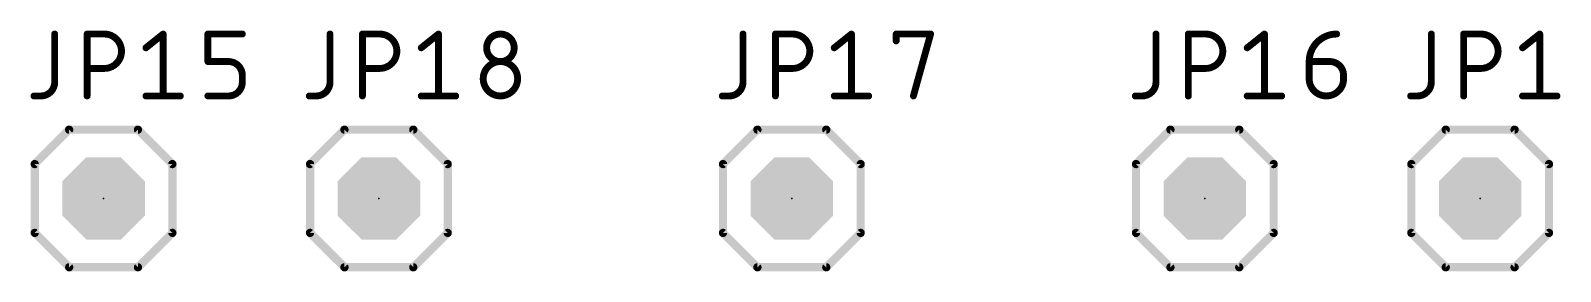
# Model space of a CAD drawing. Extents: x 0 to 254, y -39 to 254.
# Drawn here: x 97.71 to 125.94, y -39.45 to -35 of the extents above; entities that cross this region are included whole.
import ezdxf

# ---------------------------------------------------------------- set-up
doc = ezdxf.new("R2010")
doc.units = 0
for name, color, linetype in [('17', 110, 'CONTINUOUS'), ('21', 253, 'CONTINUOUS'), ('23', 53, 'CONTINUOUS'), ('25', 253, 'CONTINUOUS'), ('51', 253, 'CONTINUOUS')]:
    doc.layers.add(name, color=color, linetype=linetype)

# ---------------------------------------------------------------- blocks, each defined once
blk = doc.blocks.new('RECT')
blk.add_solid([(-0.5, -0.5), (0.5, -0.5), (-0.5, 0.5), (0.5, 0.5)])
blk = doc.blocks.new('OCTAGONP')
at = {"const_width": 0.5}
blk.add_lwpolyline([(-0.25, -0.1036), (-0.25, 0.1036), (-0.1036, 0.25), (0.1036, 0.25), (0.25, 0.1036), (0.25, -0.1036), (0.1036, -0.25), (-0.1036, -0.25), (-0.25, -0.1036), (-0.25, 0.1036)], dxfattribs=at)

msp = doc.modelspace()

# ---------------------------------------------------------------- linework, layer by layer
at = {"layer": '21', "const_width": 0.1524}
for points in [[(98.425, -36.83), (97.79, -37.465)], [(98.425, -36.83), (99.695, -36.83)], [(99.695, -36.83), (100.33, -37.465)], [(103.505, -36.83), (102.87, -37.465)], [(103.505, -36.83), (104.775, -36.83)], [(104.775, -36.83), (105.41, -37.465)], [(111.125, -36.83), (110.49, -37.465)], [(111.125, -36.83), (112.395, -36.83)], [(112.395, -36.83), (113.03, -37.465)], [(118.745, -36.83), (118.11, -37.465)], [(118.745, -36.83), (120.015, -36.83)], [(120.015, -36.83), (120.65, -37.465)], [(123.825, -36.83), (123.19, -37.465)], [(123.825, -36.83), (125.095, -36.83)], [(125.095, -36.83), (125.73, -37.465)], [(97.79, -37.465), (97.79, -38.735)], [(100.33, -37.465), (100.33, -38.735)], [(102.87, -37.465), (102.87, -38.735)], [(105.41, -37.465), (105.41, -38.735)], [(110.49, -37.465), (110.49, -38.735)], [(113.03, -37.465), (113.03, -38.735)], [(118.11, -37.465), (118.11, -38.735)], [(120.65, -37.465), (120.65, -38.735)], [(123.19, -37.465), (123.19, -38.735)], [(125.73, -37.465), (125.73, -38.735)], [(97.79, -38.735), (98.425, -39.37)], [(100.33, -38.735), (99.695, -39.37)], [(102.87, -38.735), (103.505, -39.37)], [(105.41, -38.735), (104.775, -39.37)], [(110.49, -38.735), (111.125, -39.37)], [(113.03, -38.735), (112.395, -39.37)], [(118.11, -38.735), (118.745, -39.37)], [(120.65, -38.735), (120.015, -39.37)], [(123.19, -38.735), (123.825, -39.37)], [(125.73, -38.735), (125.095, -39.37)], [(99.695, -39.37), (98.425, -39.37)], [(104.775, -39.37), (103.505, -39.37)], [(112.395, -39.37), (111.125, -39.37)], [(120.015, -39.37), (118.745, -39.37)], [(125.095, -39.37), (123.825, -39.37)]]:
    msp.add_lwpolyline(points, dxfattribs=at)
at = {"layer": '21', "const_width": 0.0762}
for points in [[(98.425, -36.7919, 1), (98.425, -36.8681)], [(98.4519, -36.8569, 1), (98.3981, -36.8031)], [(99.7219, -36.8031, 1), (99.6681, -36.8569)], [(99.695, -36.8681, 1), (99.695, -36.7919)], [(103.505, -36.7919, 1), (103.505, -36.8681)], [(103.5319, -36.8569, 1), (103.4781, -36.8031)], [(104.8019, -36.8031, 1), (104.7481, -36.8569)], [(104.775, -36.8681, 1), (104.775, -36.7919)], [(111.125, -36.7919, 1), (111.125, -36.8681)], [(111.1519, -36.8569, 1), (111.0981, -36.8031)], [(112.4219, -36.8031, 1), (112.3681, -36.8569)], [(112.395, -36.8681, 1), (112.395, -36.7919)], [(118.745, -36.7919, 1), (118.745, -36.8681)], [(118.7719, -36.8569, 1), (118.7181, -36.8031)], [(120.0419, -36.8031, 1), (119.9881, -36.8569)], [(120.015, -36.8681, 1), (120.015, -36.7919)], [(123.825, -36.7919, 1), (123.825, -36.8681)], [(123.8519, -36.8569, 1), (123.7981, -36.8031)], [(125.1219, -36.8031, 1), (125.0681, -36.8569)], [(125.095, -36.8681, 1), (125.095, -36.7919)], [(97.8281, -37.465, 1), (97.7519, -37.465)], [(97.7631, -37.4381, 1), (97.8169, -37.4919)], [(100.3681, -37.465, 1), (100.2919, -37.465)], [(100.3031, -37.4919, 1), (100.3569, -37.4381)], [(102.9081, -37.465, 1), (102.8319, -37.465)], [(102.8431, -37.4381, 1), (102.8969, -37.4919)], [(105.4481, -37.465, 1), (105.3719, -37.465)], [(105.3831, -37.4919, 1), (105.4369, -37.4381)], [(110.5281, -37.465, 1), (110.4519, -37.465)], [(110.4631, -37.4381, 1), (110.5169, -37.4919)], [(113.0681, -37.465, 1), (112.9919, -37.465)], [(113.0031, -37.4919, 1), (113.0569, -37.4381)], [(118.1481, -37.465, 1), (118.0719, -37.465)], [(118.0831, -37.4381, 1), (118.1369, -37.4919)], [(120.6881, -37.465, 1), (120.6119, -37.465)], [(120.6231, -37.4919, 1), (120.6769, -37.4381)], [(123.2281, -37.465, 1), (123.1519, -37.465)], [(123.1631, -37.4381, 1), (123.2169, -37.4919)], [(125.7681, -37.465, 1), (125.6919, -37.465)], [(125.7031, -37.4919, 1), (125.7569, -37.4381)], [(97.8169, -38.7081, 1), (97.7631, -38.7619)], [(100.3569, -38.7619, 1), (100.3031, -38.7081)], [(102.8969, -38.7081, 1), (102.8431, -38.7619)], [(105.4369, -38.7619, 1), (105.3831, -38.7081)], [(110.5169, -38.7081, 1), (110.4631, -38.7619)], [(113.0569, -38.7619, 1), (113.0031, -38.7081)], [(118.1369, -38.7081, 1), (118.0831, -38.7619)], [(120.6769, -38.7619, 1), (120.6231, -38.7081)], [(123.2169, -38.7081, 1), (123.1631, -38.7619)], [(125.7569, -38.7619, 1), (125.7031, -38.7081)], [(97.7519, -38.735, 1), (97.8281, -38.735)], [(100.2919, -38.735, 1), (100.3681, -38.735)], [(102.8319, -38.735, 1), (102.9081, -38.735)], [(105.3719, -38.735, 1), (105.4481, -38.735)], [(110.4519, -38.735, 1), (110.5281, -38.735)], [(112.9919, -38.735, 1), (113.0681, -38.735)], [(118.0719, -38.735, 1), (118.1481, -38.735)], [(120.6119, -38.735, 1), (120.6881, -38.735)], [(123.1519, -38.735, 1), (123.2281, -38.735)], [(125.6919, -38.735, 1), (125.7681, -38.735)], [(98.425, -39.3319, 1), (98.425, -39.4081)], [(98.3981, -39.3969, 1), (98.4519, -39.3431)], [(99.6681, -39.3431, 1), (99.7219, -39.3969)], [(99.695, -39.4081, 1), (99.695, -39.3319)], [(103.505, -39.3319, 1), (103.505, -39.4081)], [(103.4781, -39.3969, 1), (103.5319, -39.3431)], [(104.7481, -39.3431, 1), (104.8019, -39.3969)], [(104.775, -39.4081, 1), (104.775, -39.3319)], [(111.125, -39.3319, 1), (111.125, -39.4081)], [(111.0981, -39.3969, 1), (111.1519, -39.3431)], [(112.3681, -39.3431, 1), (112.4219, -39.3969)], [(112.395, -39.4081, 1), (112.395, -39.3319)], [(118.745, -39.3319, 1), (118.745, -39.4081)], [(118.7181, -39.3969, 1), (118.7719, -39.3431)], [(119.9881, -39.3431, 1), (120.0419, -39.3969)], [(120.015, -39.4081, 1), (120.015, -39.3319)], [(123.825, -39.3319, 1), (123.825, -39.4081)], [(123.7981, -39.3969, 1), (123.8519, -39.3431)], [(125.0681, -39.3431, 1), (125.1219, -39.3969)], [(125.095, -39.4081, 1), (125.095, -39.3319)]]:
    msp.add_lwpolyline(points, format="xyb", dxfattribs=at)
at = {"layer": '23'}
for p in [(99.06, -38.1), (104.14, -38.1), (111.76, -38.1), (119.38, -38.1), (124.46, -38.1)]:
    msp.add_point(p, dxfattribs=at)
at = {"layer": '25', "const_width": 0.127}
for points in [[(98.1583, -35.0647), (98.1583, -35.9537)], [(98.7563, -36.2077), (98.7563, -35.0647)], [(98.7563, -35.0647), (99.0738, -35.0647)], [(99.8422, -35.3187), (100.1597, -35.0647)], [(100.1597, -35.0647), (100.1597, -36.2077)], [(100.9852, -35.5727), (100.9852, -35.0647)], [(100.9852, -35.0647), (101.6202, -35.0647)], [(103.2383, -35.0647), (103.2383, -35.9537)], [(103.8363, -36.2077), (103.8363, -35.0647)], [(103.8363, -35.0647), (104.1538, -35.0647)], [(104.9222, -35.3187), (105.2397, -35.0647)], [(105.2397, -35.0647), (105.2397, -36.2077)], [(110.8583, -35.0647), (110.8583, -35.9537)], [(111.4563, -36.2077), (111.4563, -35.0647)], [(111.4563, -35.0647), (111.7738, -35.0647)], [(112.5422, -35.3187), (112.8597, -35.0647)], [(112.8597, -35.0647), (112.8597, -36.2077)], [(113.6852, -35.1917), (113.6852, -35.0647)], [(113.6852, -35.0647), (114.3202, -35.0647)], [(114.3202, -35.0647), (114.0027, -36.2077)], [(118.4783, -35.0647), (118.4783, -35.9537)], [(119.0763, -36.2077), (119.0763, -35.0647)], [(119.0763, -35.0647), (119.3938, -35.0647)], [(120.1622, -35.3187), (120.4797, -35.0647)], [(120.4797, -35.0647), (120.4797, -36.2077)], [(123.5583, -35.0647), (123.5583, -35.9537)], [(124.1563, -36.2077), (124.1563, -35.0647)], [(124.1563, -35.0647), (124.4738, -35.0647)], [(125.2422, -35.3187), (125.5597, -35.0647)], [(125.5597, -35.0647), (125.5597, -36.2077)], [(101.3662, -35.5727), (100.9852, -35.5727)], [(121.3052, -35.5727), (121.6862, -35.5727)], [(121.3052, -35.8902), (121.3052, -35.5727)], [(99.0738, -35.6997), (98.7563, -35.6997)], [(101.6202, -35.9537), (101.6202, -35.8267)], [(104.1538, -35.6997), (103.8363, -35.6997)], [(111.7738, -35.6997), (111.4563, -35.6997)], [(119.3938, -35.6997), (119.0763, -35.6997)], [(121.9402, -35.8267), (121.9402, -35.8902)], [(124.4738, -35.6997), (124.1563, -35.6997)], [(97.9043, -36.2077), (97.7773, -36.2077)], [(99.8422, -36.2077), (100.4772, -36.2077)], [(100.9852, -36.2077), (101.3662, -36.2077)], [(102.9843, -36.2077), (102.8573, -36.2077)], [(104.9222, -36.2077), (105.5572, -36.2077)], [(110.6043, -36.2077), (110.4773, -36.2077)], [(112.5422, -36.2077), (113.1772, -36.2077)], [(118.2243, -36.2077), (118.0973, -36.2077)], [(120.1622, -36.2077), (120.7972, -36.2077)], [(123.3043, -36.2077), (123.1773, -36.2077)], [(125.2422, -36.2077), (125.8772, -36.2077)]]:
    msp.add_lwpolyline(points, dxfattribs=at)
at = {"layer": '25'}
for points, const_width in [([(98.1901, -35.0647, 1), (98.1266, -35.0647)], 0.0635), ([(98.7563, -35.0329, 1), (98.7563, -35.0965)], 0.0635), ([(98.7881, -35.0647, 1), (98.7246, -35.0647)], 0.0635), ([(99.0738, -35.0329, 1), (99.0738, -35.0965)], 0.0635), ([(99.0738, -35.6997, 1), (99.0738, -35.0647)], 0.127), ([(99.0738, -35.0965, 1), (99.0738, -35.0329)], 0.0635), ([(100.1914, -35.0647, 1), (100.1279, -35.0647)], 0.0635), ([(100.1795, -35.0895, 1), (100.1398, -35.0399)], 0.0635), ([(100.9852, -35.0329, 1), (100.9852, -35.0965)], 0.0635), ([(101.0169, -35.0647, 1), (100.9534, -35.0647)], 0.0635), ([(101.6202, -35.0965, 1), (101.6202, -35.0329)], 0.0635), ([(103.2701, -35.0647, 1), (103.2066, -35.0647)], 0.0635), ([(103.8363, -35.0329, 1), (103.8363, -35.0965)], 0.0635), ([(103.8681, -35.0647, 1), (103.8046, -35.0647)], 0.0635), ([(104.1538, -35.0329, 1), (104.1538, -35.0965)], 0.0635), ([(104.1538, -35.6997, 1), (104.1538, -35.0647)], 0.127), ([(104.1538, -35.0965, 1), (104.1538, -35.0329)], 0.0635), ([(105.2714, -35.0647, 1), (105.2079, -35.0647)], 0.0635), ([(105.2595, -35.0895, 1), (105.2198, -35.0399)], 0.0635), ([(106.6367, -35.3187, 1), (106.1287, -35.3187)], 0.127), ([(110.8901, -35.0647, 1), (110.8265, -35.0647)], 0.0635), ([(111.4563, -35.0329, 1), (111.4563, -35.0965)], 0.0635), ([(111.4881, -35.0647, 1), (111.4246, -35.0647)], 0.0635), ([(111.7738, -35.0329, 1), (111.7738, -35.0965)], 0.0635), ([(111.7738, -35.6997, 1), (111.7738, -35.0647)], 0.127), ([(111.7738, -35.0965, 1), (111.7738, -35.0329)], 0.0635), ([(112.8914, -35.0647, 1), (112.8279, -35.0647)], 0.0635), ([(112.8795, -35.0895, 1), (112.8398, -35.0399)], 0.0635), ([(113.6852, -35.0329, 1), (113.6852, -35.0965)], 0.0635), ([(113.7169, -35.0647, 1), (113.6534, -35.0647)], 0.0635), ([(114.3508, -35.0732, 1), (114.2896, -35.0562)], 0.0635), ([(114.3202, -35.0965, 1), (114.3202, -35.0329)], 0.0635), ([(118.5101, -35.0647, 1), (118.4466, -35.0647)], 0.0635), ([(119.0763, -35.0329, 1), (119.0763, -35.0965)], 0.0635), ([(119.1081, -35.0647, 1), (119.0446, -35.0647)], 0.0635), ([(119.3938, -35.0329, 1), (119.3938, -35.0965)], 0.0635), ([(119.3938, -35.6997, 1), (119.3938, -35.0647)], 0.127), ([(119.3938, -35.0965, 1), (119.3938, -35.0329)], 0.0635), ([(120.5114, -35.0647, 1), (120.4479, -35.0647)], 0.0635), ([(120.4995, -35.0895, 1), (120.4598, -35.0399)], 0.0635), ([(121.8132, -35.0647, 0.4142), (121.3052, -35.5727)], 0.127), ([(121.8132, -35.0965, 1), (121.8132, -35.0329)], 0.0635), ([(123.5901, -35.0647, 1), (123.5266, -35.0647)], 0.0635), ([(124.1563, -35.0329, 1), (124.1563, -35.0965)], 0.0635), ([(124.1881, -35.0647, 1), (124.1246, -35.0647)], 0.0635), ([(124.4738, -35.0329, 1), (124.4738, -35.0965)], 0.0635), ([(124.4738, -35.6997, 1), (124.4738, -35.0647)], 0.127), ([(124.4738, -35.0965, 1), (124.4738, -35.0329)], 0.0635), ([(125.5914, -35.0647, 1), (125.5279, -35.0647)], 0.0635), ([(125.5795, -35.0895, 1), (125.5398, -35.0399)], 0.0635), ([(99.8223, -35.2939, 1), (99.862, -35.3435)], 0.0635), ([(104.9023, -35.2939, 1), (104.942, -35.3435)], 0.0635), ([(106.1287, -35.3187, 1), (106.6367, -35.3187)], 0.127), ([(106.1604, -35.3187, 1), (106.0969, -35.3187)], 0.0635), ([(106.6684, -35.3187, 1), (106.6049, -35.3187)], 0.0635), ([(112.5223, -35.2939, 1), (112.562, -35.3435)], 0.0635), ([(113.6534, -35.1917, 1), (113.7169, -35.1917)], 0.0635), ([(120.1423, -35.2939, 1), (120.182, -35.3435)], 0.0635), ([(125.2223, -35.2939, 1), (125.262, -35.3435)], 0.0635), ([(100.9534, -35.5727, 1), (101.0169, -35.5727)], 0.0635), ([(100.9852, -35.541, 1), (100.9852, -35.6045)], 0.0635), ([(101.6202, -35.8267, 0.4142), (101.3662, -35.5727)], 0.127), ([(101.3662, -35.541, 1), (101.3662, -35.6045)], 0.0635), ([(101.3662, -35.6045, 1), (101.3662, -35.541)], 0.0635), ([(106.7002, -35.8902, 1), (106.0652, -35.8902)], 0.127), ([(106.0969, -35.3187, 1), (106.1604, -35.3187)], 0.0635), ([(106.6049, -35.3187, 1), (106.6684, -35.3187)], 0.0635), ([(121.3369, -35.5727, 1), (121.2734, -35.5727)], 0.0635), ([(121.2734, -35.5727, 1), (121.3369, -35.5727)], 0.0635), ([(121.3052, -35.541, 1), (121.3052, -35.6045)], 0.0635), ([(121.9402, -35.8267, 0.4142), (121.6862, -35.5727)], 0.127), ([(121.6862, -35.541, 1), (121.6862, -35.6045)], 0.0635), ([(121.6862, -35.6045, 1), (121.6862, -35.541)], 0.0635), ([(98.7563, -35.6679, 1), (98.7563, -35.7315)], 0.0635), ([(99.0738, -35.6679, 1), (99.0738, -35.7315)], 0.0635), ([(99.0738, -35.7315, 1), (99.0738, -35.6679)], 0.0635), ([(101.6519, -35.8267, 1), (101.5884, -35.8267)], 0.0635), ([(101.5884, -35.8267, 1), (101.6519, -35.8267)], 0.0635), ([(103.8363, -35.6679, 1), (103.8363, -35.7315)], 0.0635), ([(104.1538, -35.6679, 1), (104.1538, -35.7315)], 0.0635), ([(104.1538, -35.7315, 1), (104.1538, -35.6679)], 0.0635), ([(106.0969, -35.8902, 1), (106.0334, -35.8902)], 0.0635), ([(106.0652, -35.8902, 1), (106.7002, -35.8902)], 0.127), ([(106.7319, -35.8902, 1), (106.6684, -35.8902)], 0.0635), ([(111.4563, -35.6679, 1), (111.4563, -35.7315)], 0.0635), ([(111.7738, -35.6679, 1), (111.7738, -35.7315)], 0.0635), ([(111.7738, -35.7315, 1), (111.7738, -35.6679)], 0.0635), ([(119.0763, -35.6679, 1), (119.0763, -35.7315)], 0.0635), ([(119.3938, -35.6679, 1), (119.3938, -35.7315)], 0.0635), ([(119.3938, -35.7315, 1), (119.3938, -35.6679)], 0.0635), ([(121.3369, -35.8902, 1), (121.2734, -35.8902)], 0.0635), ([(121.3052, -35.8902, 1), (121.9402, -35.8902)], 0.127), ([(121.9719, -35.8267, 1), (121.9084, -35.8267)], 0.0635), ([(121.9084, -35.8267, 1), (121.9719, -35.8267)], 0.0635), ([(121.9719, -35.8902, 1), (121.9084, -35.8902)], 0.0635), ([(124.1563, -35.6679, 1), (124.1563, -35.7315)], 0.0635), ([(124.4738, -35.6679, 1), (124.4738, -35.7315)], 0.0635), ([(124.4738, -35.7315, 1), (124.4738, -35.6679)], 0.0635), ([(97.9043, -36.2077, 0.4142), (98.1583, -35.9537)], 0.127), ([(98.1901, -35.9537, 1), (98.1266, -35.9537)], 0.0635), ([(98.1266, -35.9537, 1), (98.1901, -35.9537)], 0.0635), ([(101.3662, -36.2077, 0.4142), (101.6202, -35.9537)], 0.127), ([(101.6519, -35.9537, 1), (101.5884, -35.9537)], 0.0635), ([(101.5884, -35.9537, 1), (101.6519, -35.9537)], 0.0635), ([(102.9843, -36.2077, 0.4142), (103.2383, -35.9537)], 0.127), ([(103.2701, -35.9537, 1), (103.2066, -35.9537)], 0.0635), ([(103.2066, -35.9537, 1), (103.2701, -35.9537)], 0.0635), ([(106.0334, -35.8902, 1), (106.0969, -35.8902)], 0.0635), ([(106.6684, -35.8902, 1), (106.7319, -35.8902)], 0.0635), ([(110.6043, -36.2077, 0.4142), (110.8583, -35.9537)], 0.127), ([(110.8901, -35.9537, 1), (110.8265, -35.9537)], 0.0635), ([(110.8265, -35.9537, 1), (110.8901, -35.9537)], 0.0635), ([(118.2243, -36.2077, 0.4142), (118.4783, -35.9537)], 0.127), ([(118.5101, -35.9537, 1), (118.4466, -35.9537)], 0.0635), ([(118.4466, -35.9537, 1), (118.5101, -35.9537)], 0.0635), ([(121.2734, -35.8902, 1), (121.3369, -35.8902)], 0.0635), ([(121.9084, -35.8902, 1), (121.9719, -35.8902)], 0.0635), ([(123.3043, -36.2077, 0.4142), (123.5583, -35.9537)], 0.127), ([(123.5901, -35.9537, 1), (123.5266, -35.9537)], 0.0635), ([(123.5266, -35.9537, 1), (123.5901, -35.9537)], 0.0635), ([(97.7773, -36.176, 1), (97.7773, -36.2395)], 0.0635), ([(97.9043, -36.176, 1), (97.9043, -36.2395)], 0.0635), ([(97.9043, -36.2395, 1), (97.9043, -36.176)], 0.0635), ([(98.7246, -36.2077, 1), (98.7881, -36.2077)], 0.0635), ([(99.8422, -36.176, 1), (99.8422, -36.2395)], 0.0635), ([(100.1279, -36.2077, 1), (100.1914, -36.2077)], 0.0635), ([(100.4772, -36.2395, 1), (100.4772, -36.176)], 0.0635), ([(100.9852, -36.176, 1), (100.9852, -36.2395)], 0.0635), ([(101.3662, -36.176, 1), (101.3662, -36.2395)], 0.0635), ([(101.3662, -36.2395, 1), (101.3662, -36.176)], 0.0635), ([(102.8573, -36.176, 1), (102.8573, -36.2395)], 0.0635), ([(102.9843, -36.176, 1), (102.9843, -36.2395)], 0.0635), ([(102.9843, -36.2395, 1), (102.9843, -36.176)], 0.0635), ([(103.8046, -36.2077, 1), (103.8681, -36.2077)], 0.0635), ([(104.9222, -36.176, 1), (104.9222, -36.2395)], 0.0635), ([(105.2079, -36.2077, 1), (105.2714, -36.2077)], 0.0635), ([(105.5572, -36.2395, 1), (105.5572, -36.176)], 0.0635), ([(110.4773, -36.176, 1), (110.4773, -36.2395)], 0.0635), ([(110.6043, -36.176, 1), (110.6043, -36.2395)], 0.0635), ([(110.6043, -36.2395, 1), (110.6043, -36.176)], 0.0635), ([(111.4246, -36.2077, 1), (111.4881, -36.2077)], 0.0635), ([(112.5422, -36.176, 1), (112.5422, -36.2395)], 0.0635), ([(112.8279, -36.2077, 1), (112.8914, -36.2077)], 0.0635), ([(113.1772, -36.2395, 1), (113.1772, -36.176)], 0.0635), ([(113.9721, -36.1992, 1), (114.0333, -36.2162)], 0.0635), ([(118.0973, -36.176, 1), (118.0973, -36.2395)], 0.0635), ([(118.2243, -36.176, 1), (118.2243, -36.2395)], 0.0635), ([(118.2243, -36.2395, 1), (118.2243, -36.176)], 0.0635), ([(119.0446, -36.2077, 1), (119.1081, -36.2077)], 0.0635), ([(120.1622, -36.176, 1), (120.1622, -36.2395)], 0.0635), ([(120.4479, -36.2077, 1), (120.5114, -36.2077)], 0.0635), ([(120.7972, -36.2395, 1), (120.7972, -36.176)], 0.0635), ([(123.1773, -36.176, 1), (123.1773, -36.2395)], 0.0635), ([(123.3043, -36.176, 1), (123.3043, -36.2395)], 0.0635), ([(123.3043, -36.2395, 1), (123.3043, -36.176)], 0.0635), ([(124.1246, -36.2077, 1), (124.1881, -36.2077)], 0.0635), ([(125.2422, -36.176, 1), (125.2422, -36.2395)], 0.0635), ([(125.5279, -36.2077, 1), (125.5914, -36.2077)], 0.0635), ([(125.8772, -36.2395, 1), (125.8772, -36.176)], 0.0635)]:
    msp.add_lwpolyline(points, format="xyb", dxfattribs=dict(at, const_width=const_width))

# ---------------------------------------------------------------- block references
at = {"layer": '17', "xscale": 1.524, "yscale": 1.524}
for p in [(99.06, -38.1), (99.06, -38.1), (104.14, -38.1), (104.14, -38.1), (111.76, -38.1), (111.76, -38.1), (119.38, -38.1), (119.38, -38.1), (124.46, -38.1), (124.46, -38.1)]:
    msp.add_blockref('OCTAGONP', p, dxfattribs=at)
at = {"layer": '51', "xscale": 0.508, "yscale": 0.508}
for p in [(99.06, -38.1), (104.14, -38.1), (111.76, -38.1), (119.38, -38.1), (124.46, -38.1)]:
    msp.add_blockref('RECT', p, dxfattribs=at)

doc.saveas('drawing.dxf')
